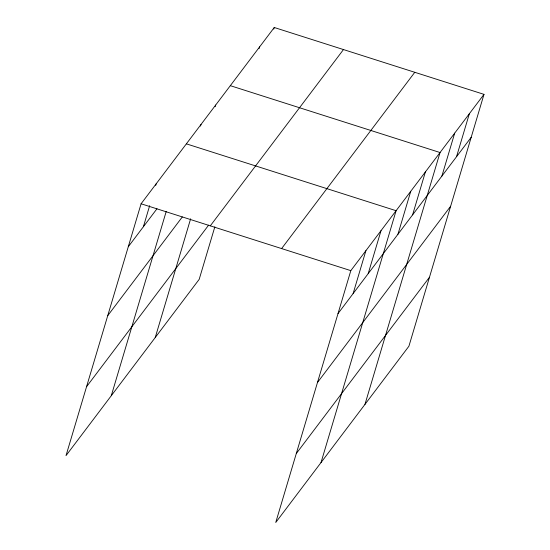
<?xml version="1.0" encoding="UTF-8"?>
<svg xmlns="http://www.w3.org/2000/svg" width="550" height="550" viewBox="0 0 550 550"><rect width="100%" height="100%" fill="white"/><g stroke="black" fill="none" stroke-linecap="round" stroke-linejoin="round"><path stroke-width="0.82" d="M483.993 94.359L350.817 270.641L275.736 522.5L408.911 346.218L483.993 94.359L274.264 27.5L141.089 203.782L66.007 455.641L199.183 279.359L214.844 226.834M143.385 226.738L149.662 205.673M155.698 185.419L156.186 183.803M111.286 395.704L166.231 211.406M200.537 126.074L201.018 124.451M215.188 106.679L215.669 105.064M155.238 337.535L190.637 218.783M259.132 48.51L259.614 46.888M273.783 29.122L274.264 27.5M353.114 293.597L365.908 250.663M368.204 273.618L381.006 230.684M321.014 462.564L396.096 210.705L186.367 143.846M397.946 234.252L410.747 191.311M412.596 214.857L425.397 171.923M364.959 404.394L440.041 152.529L230.319 85.669M441.891 176.076L454.692 133.141M456.541 156.688L469.342 113.754M128.294 246.716L156.97 208.759M107.738 315.659L182.318 216.947M86.563 386.691L208.622 225.129M210.299 225.844L343.475 49.562M281.607 248.572L414.783 72.297M338.016 313.576L471.192 137.294M317.467 382.518L450.636 206.243M296.285 453.558L429.461 277.276M141.089 203.782L350.817 270.641"/></g></svg>
